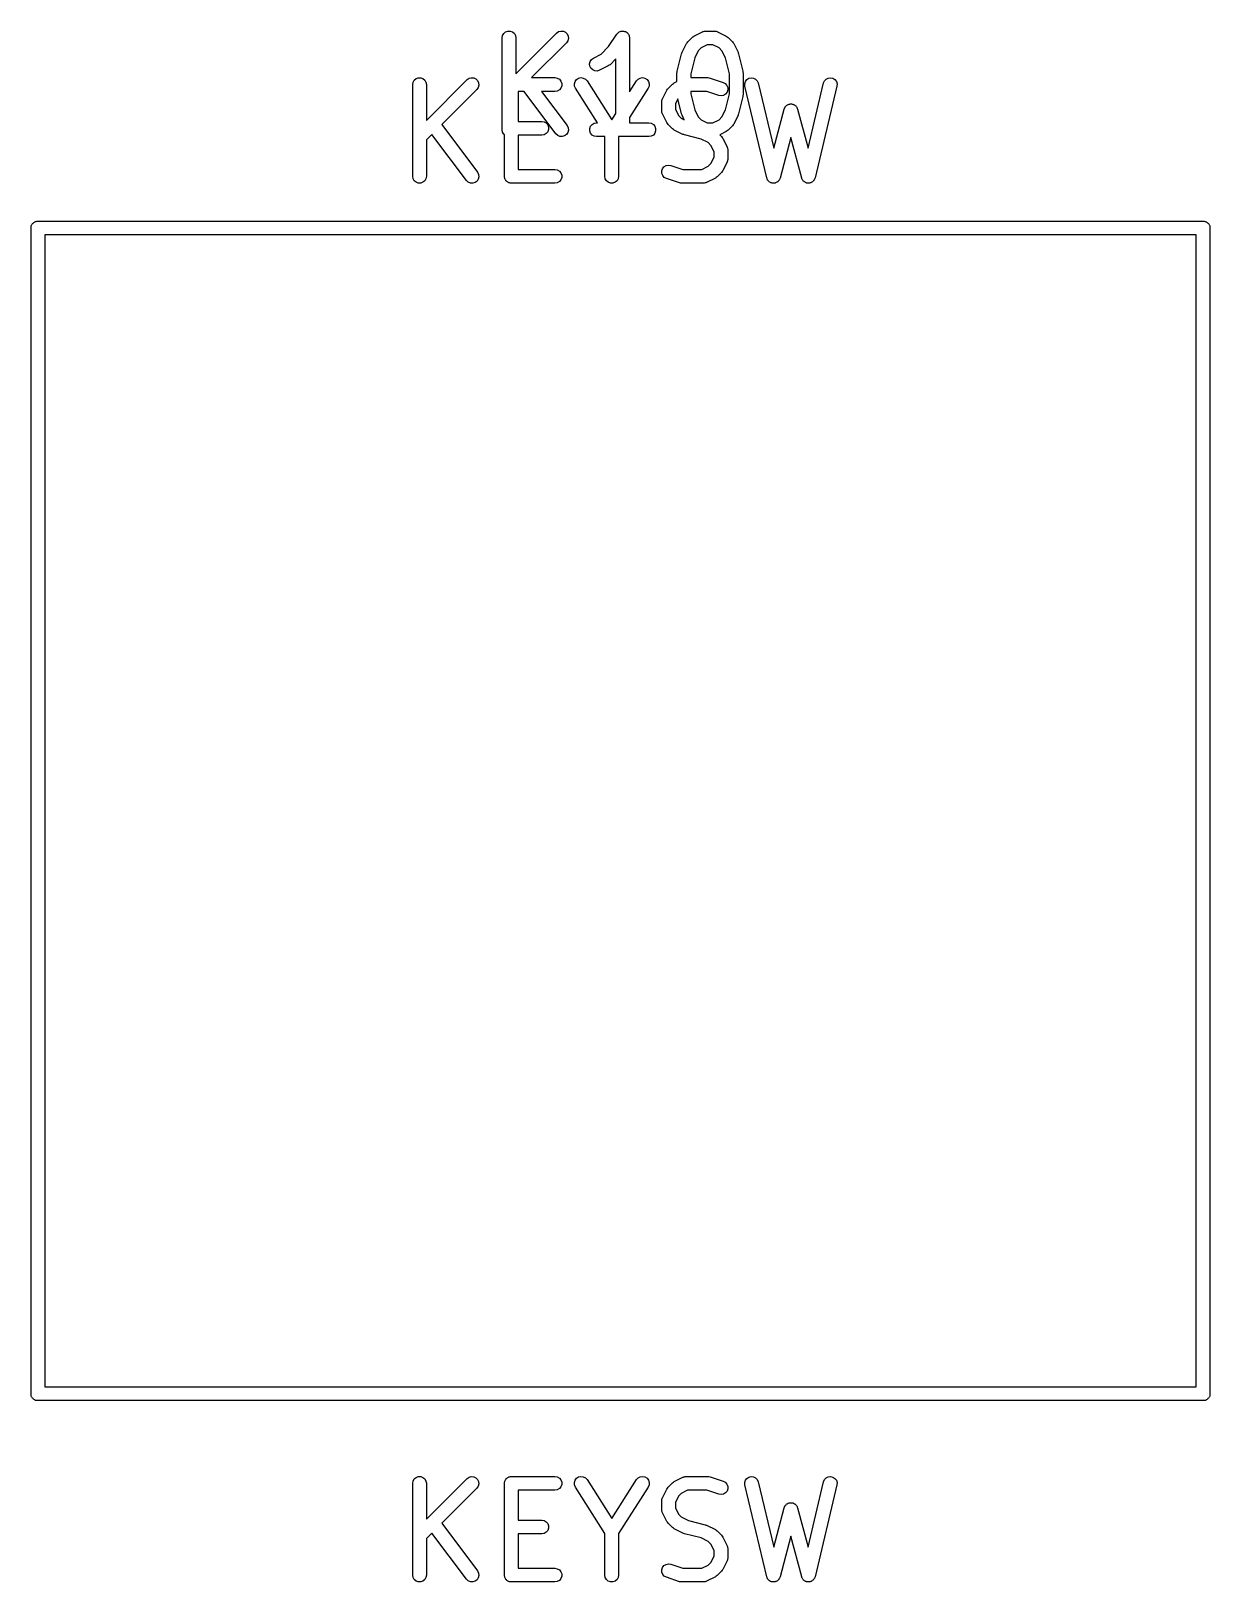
# Model space of a CAD drawing. Extents: x 144.7 to 218.8, y -126.8 to -74.1.
# Drawn here: x 175.19 to 188.03, y -121.43 to -104.53 of the extents above; entities that cross this region are included whole.
import ezdxf

# ---------------------------------------------------------------- set-up
doc = ezdxf.new("R2010")
doc.units = 0
doc.header["$MEASUREMENT"] = 0
doc.layers.add('BLACK', color=7, linetype='CONTINUOUS')

msp = doc.modelspace()

# ---------------------------------------------------------------- linework, layer by layer
at = {"layer": 'BLACK', "linetype": 'CONTINUOUS'}
for p, q in [((180.321, -104.608), (180.325, -104.583)), ((180.325, -104.583), (180.338, -104.56)), ((180.338, -104.56), (180.358, -104.543)), ((180.358, -104.543), (180.383, -104.535)), ((180.383, -104.535), (180.409, -104.535)), ((180.409, -104.535), (180.433, -104.543)), ((180.433, -104.543), (180.453, -104.56)), ((180.453, -104.56), (180.466, -104.583)), ((180.466, -104.583), (180.471, -104.608)), ((180.471, -104.999), (180.914, -104.555)), ((180.914, -104.555), (180.935, -104.54)), ((180.935, -104.54), (180.961, -104.534)), ((180.961, -104.534), (180.987, -104.536)), ((180.987, -104.536), (181.01, -104.547)), ((181.01, -104.547), (181.029, -104.565)), ((181.029, -104.565), (181.04, -104.589)), ((181.04, -104.589), (181.042, -104.615)), ((181.48, -104.703), (181.571, -104.567)), ((181.571, -104.567), (181.574, -104.564)), ((181.574, -104.564), (181.576, -104.56)), ((181.576, -104.56), (181.583, -104.554)), ((181.583, -104.554), (181.589, -104.548)), ((181.589, -104.548), (181.593, -104.546)), ((181.593, -104.546), (181.596, -104.543)), ((181.596, -104.543), (181.605, -104.54)), ((181.605, -104.54), (181.613, -104.536)), ((181.613, -104.536), (181.617, -104.536)), ((181.617, -104.536), (181.621, -104.535)), ((181.621, -104.535), (181.63, -104.535)), ((181.63, -104.535), (181.639, -104.534)), ((181.639, -104.534), (181.643, -104.535)), ((181.643, -104.535), (181.647, -104.535)), ((181.647, -104.535), (181.655, -104.538)), ((181.655, -104.538), (181.664, -104.54)), ((181.664, -104.54), (181.667, -104.542)), ((181.667, -104.542), (181.671, -104.543)), ((181.671, -104.543), (181.678, -104.549)), ((181.678, -104.549), (181.686, -104.554)), ((181.686, -104.554), (181.688, -104.558)), ((181.688, -104.558), (181.691, -104.56)), ((181.691, -104.56), (181.696, -104.568)), ((181.696, -104.568), (181.701, -104.575)), ((181.701, -104.575), (181.702, -104.579)), ((181.702, -104.579), (181.704, -104.583)), ((181.704, -104.583), (181.706, -104.592)), ((181.706, -104.592), (181.708, -104.6)), ((182.39, -104.603), (182.4, -104.596)), ((182.4, -104.596), (182.41, -104.589)), ((182.41, -104.589), (182.505, -104.541)), ((182.505, -104.541), (182.509, -104.54)), ((182.509, -104.54), (182.513, -104.538)), ((182.513, -104.538), (182.522, -104.536)), ((182.522, -104.536), (182.53, -104.534)), ((182.53, -104.534), (182.534, -104.534)), ((182.534, -104.534), (182.539, -104.533)), ((182.539, -104.533), (182.634, -104.533)), ((182.634, -104.533), (182.638, -104.534)), ((182.638, -104.534), (182.642, -104.534)), ((182.642, -104.534), (182.651, -104.536)), ((182.651, -104.536), (182.659, -104.538)), ((182.659, -104.538), (182.663, -104.54)), ((182.663, -104.54), (182.667, -104.541)), ((182.667, -104.541), (182.763, -104.589)), ((182.763, -104.589), (182.772, -104.596)), ((182.772, -104.596), (182.782, -104.603)), ((180.321, -105.608), (180.321, -104.608)), ((180.471, -104.608), (180.471, -104.999)), ((181.02, -104.661), (180.64, -105.041)), ((181.035, -104.64), (181.02, -104.661)), ((181.042, -104.615), (181.035, -104.64)), ((181.399, -104.785), (181.48, -104.703)), ((181.708, -104.6), (181.708, -104.604)), ((181.708, -104.604), (181.709, -104.608)), ((181.709, -104.608), (181.709, -105.196)), ((182.279, -104.773), (182.281, -104.765)), ((182.281, -104.765), (182.329, -104.67)), ((182.329, -104.67), (182.336, -104.66)), ((182.336, -104.66), (182.343, -104.651)), ((182.343, -104.651), (182.39, -104.603)), ((182.457, -104.748), (182.419, -104.825)), ((182.488, -104.718), (182.457, -104.748)), ((182.556, -104.683), (182.488, -104.718)), ((182.616, -104.683), (182.556, -104.683)), ((182.685, -104.718), (182.616, -104.683)), ((182.715, -104.748), (182.685, -104.718)), ((182.754, -104.825), (182.715, -104.748)), ((182.782, -104.603), (182.83, -104.651)), ((182.83, -104.651), (182.837, -104.66)), ((182.837, -104.66), (182.844, -104.67)), ((182.844, -104.67), (182.891, -104.765)), ((182.891, -104.765), (182.894, -104.773)), ((181.273, -104.89), (181.279, -104.864)), ((181.276, -104.915), (181.273, -104.89)), ((181.288, -104.939), (181.276, -104.915)), ((181.279, -104.864), (181.294, -104.843)), ((181.294, -104.843), (181.315, -104.827)), ((181.315, -104.827), (181.399, -104.785)), ((181.477, -104.914), (181.382, -104.961)), ((181.487, -104.906), (181.477, -104.914)), ((181.496, -104.9), (181.487, -104.906)), ((181.559, -104.837), (181.496, -104.9)), ((181.559, -105.431), (181.559, -104.837)), ((182.228, -104.971), (182.275, -104.781)), ((182.275, -104.781), (182.279, -104.773)), ((182.419, -104.825), (182.375, -104.999)), ((182.797, -104.999), (182.754, -104.825)), ((182.894, -104.773), (182.897, -104.781)), ((182.897, -104.781), (182.945, -104.971)), ((179.345, -105.116), (179.349, -105.091)), ((179.349, -105.091), (179.362, -105.068)), ((179.362, -105.068), (179.382, -105.051)), ((179.382, -105.051), (179.406, -105.043)), ((179.406, -105.043), (179.433, -105.043)), ((179.433, -105.043), (179.457, -105.051)), ((179.457, -105.051), (179.477, -105.068)), ((179.477, -105.068), (179.49, -105.091)), ((179.49, -105.091), (179.495, -105.116)), ((179.495, -105.507), (179.938, -105.063)), ((179.938, -105.063), (179.959, -105.048)), ((179.959, -105.048), (179.984, -105.042)), ((179.984, -105.042), (180.01, -105.044)), ((180.01, -105.044), (180.034, -105.055)), ((180.034, -105.055), (180.052, -105.073)), ((180.052, -105.073), (180.063, -105.097)), ((180.063, -105.097), (180.066, -105.123)), ((180.64, -105.041), (180.896, -105.041)), ((180.896, -105.041), (180.921, -105.046)), ((180.921, -105.046), (180.944, -105.059)), ((180.944, -105.059), (180.961, -105.079)), ((180.961, -105.079), (180.97, -105.103)), ((180.97, -105.103), (180.97, -105.129)), ((181.107, -105.107), (181.115, -105.082)), ((181.115, -105.082), (181.131, -105.061)), ((181.131, -105.061), (181.153, -105.047)), ((181.153, -105.047), (181.178, -105.041)), ((181.178, -105.041), (181.204, -105.045)), ((181.204, -105.045), (181.227, -105.057)), ((181.227, -105.057), (181.245, -105.076)), ((181.245, -105.076), (181.515, -105.5)), ((181.307, -104.957), (181.288, -104.939)), ((181.331, -104.967), (181.307, -104.957)), ((181.357, -104.969), (181.331, -104.967)), ((181.382, -104.961), (181.357, -104.969)), ((181.709, -105.196), (181.785, -105.076)), ((181.785, -105.076), (181.802, -105.057)), ((181.802, -105.057), (181.826, -105.045)), ((181.826, -105.045), (181.851, -105.041)), ((181.851, -105.041), (181.877, -105.047)), ((181.877, -105.047), (181.899, -105.061)), ((181.899, -105.061), (181.915, -105.082)), ((181.915, -105.082), (181.922, -105.107)), ((182.176, -105.111), (182.186, -105.104)), ((182.186, -105.104), (182.196, -105.097)), ((182.196, -105.097), (182.225, -105.082)), ((182.225, -104.989), (182.227, -104.98)), ((182.225, -105.082), (182.225, -104.989)), ((182.227, -104.98), (182.228, -104.971)), ((182.375, -104.999), (182.375, -105.041)), ((182.375, -105.041), (182.562, -105.041)), ((182.562, -105.041), (182.574, -105.043)), ((182.574, -105.043), (182.586, -105.045)), ((182.586, -105.045), (182.729, -105.093)), ((182.729, -105.093), (182.752, -105.105)), ((182.752, -105.105), (182.769, -105.125)), ((182.797, -105.218), (182.797, -104.999)), ((182.945, -104.971), (182.945, -104.98)), ((182.945, -104.98), (182.947, -104.989)), ((182.947, -104.989), (182.947, -105.227)), ((182.964, -105.108), (182.972, -105.083)), ((182.972, -105.083), (182.987, -105.062)), ((182.987, -105.062), (183.009, -105.048)), ((183.009, -105.048), (183.034, -105.042)), ((183.034, -105.042), (183.06, -105.045)), ((183.06, -105.045), (183.083, -105.056)), ((183.083, -105.056), (183.101, -105.075)), ((183.101, -105.075), (183.112, -105.099)), ((183.112, -105.099), (183.281, -105.81)), ((183.654, -105.81), (183.823, -105.099)), ((183.823, -105.099), (183.833, -105.075)), ((183.833, -105.075), (183.851, -105.056)), ((183.851, -105.056), (183.874, -105.045)), ((183.874, -105.045), (183.9, -105.042)), ((183.9, -105.042), (183.925, -105.048)), ((183.925, -105.048), (183.947, -105.062)), ((183.947, -105.062), (183.963, -105.083)), ((183.963, -105.083), (183.97, -105.108)), ((179.345, -106.116), (179.345, -105.116)), ((179.495, -105.116), (179.495, -105.507)), ((180.044, -105.169), (179.661, -105.552)), ((180.059, -105.148), (180.044, -105.169)), ((180.066, -105.123), (180.059, -105.148)), ((180.561, -105.191), (180.495, -105.191)), ((180.495, -105.191), (180.495, -105.518)), ((180.907, -105.653), (180.561, -105.191)), ((180.896, -105.191), (180.748, -105.191)), ((180.748, -105.191), (181.027, -105.563)), ((180.921, -105.187), (180.896, -105.191)), ((180.944, -105.174), (180.921, -105.187)), ((180.961, -105.154), (180.944, -105.174)), ((180.97, -105.129), (180.961, -105.154)), ((181.108, -105.133), (181.107, -105.107)), ((181.118, -105.157), (181.108, -105.133)), ((181.358, -105.533), (181.118, -105.157)), ((181.911, -105.157), (181.709, -105.475)), ((181.921, -105.133), (181.911, -105.157)), ((181.922, -105.107), (181.921, -105.133)), ((182.065, -105.277), (182.067, -105.273)), ((182.067, -105.273), (182.114, -105.178)), ((182.114, -105.178), (182.122, -105.168)), ((182.122, -105.168), (182.128, -105.159)), ((182.128, -105.159), (182.176, -105.111)), ((182.235, -105.273), (182.209, -105.325)), ((182.275, -105.436), (182.235, -105.273)), ((182.55, -105.191), (182.375, -105.191)), ((182.375, -105.191), (182.375, -105.218)), ((182.375, -105.218), (182.419, -105.392)), ((182.682, -105.235), (182.55, -105.191)), ((182.707, -105.239), (182.682, -105.235)), ((182.733, -105.234), (182.707, -105.239)), ((182.755, -105.22), (182.733, -105.234)), ((182.754, -105.392), (182.797, -105.218)), ((182.771, -105.2), (182.755, -105.22)), ((182.769, -105.125), (182.779, -105.149)), ((182.779, -105.175), (182.771, -105.2)), ((182.779, -105.149), (182.779, -105.175)), ((182.945, -105.246), (182.897, -105.436)), ((182.947, -105.227), (182.945, -105.236)), ((182.945, -105.236), (182.945, -105.246)), ((182.966, -105.134), (182.964, -105.108)), ((183.204, -106.134), (182.966, -105.134)), ((183.969, -105.134), (183.731, -106.134)), ((183.97, -105.108), (183.969, -105.134)), ((181.515, -105.5), (181.559, -105.431)), ((182.059, -105.298), (182.062, -105.29)), ((182.06, -105.303), (182.059, -105.298)), ((182.059, -105.307), (182.06, -105.303)), ((182.059, -105.402), (182.059, -105.307)), ((182.06, -105.406), (182.059, -105.402)), ((182.059, -105.411), (182.06, -105.406)), ((182.062, -105.419), (182.059, -105.411)), ((182.062, -105.29), (182.063, -105.281)), ((182.063, -105.428), (182.062, -105.419)), ((182.063, -105.281), (182.065, -105.277)), ((182.065, -105.431), (182.063, -105.428)), ((182.067, -105.436), (182.065, -105.431)), ((182.114, -105.531), (182.067, -105.436)), ((182.209, -105.325), (182.209, -105.384)), ((182.209, -105.384), (182.243, -105.453)), ((182.279, -105.444), (182.275, -105.436)), ((182.419, -105.392), (182.457, -105.469)), ((182.715, -105.469), (182.754, -105.392)), ((182.897, -105.436), (182.894, -105.444)), ((183.281, -105.81), (183.395, -105.383)), ((183.395, -105.383), (183.397, -105.377)), ((183.397, -105.377), (183.399, -105.37)), ((183.399, -105.37), (183.403, -105.365)), ((183.403, -105.365), (183.406, -105.359)), ((183.406, -105.359), (183.41, -105.354)), ((183.41, -105.354), (183.414, -105.349)), ((183.414, -105.349), (183.419, -105.345)), ((183.419, -105.345), (183.424, -105.341)), ((183.424, -105.341), (183.43, -105.338)), ((183.43, -105.338), (183.436, -105.334)), ((183.436, -105.334), (183.442, -105.332)), ((183.442, -105.332), (183.448, -105.33)), ((183.448, -105.33), (183.454, -105.329)), ((183.454, -105.329), (183.461, -105.327)), ((183.461, -105.327), (183.467, -105.328)), ((183.467, -105.328), (183.474, -105.327)), ((183.474, -105.327), (183.48, -105.329)), ((183.48, -105.329), (183.487, -105.33)), ((183.487, -105.33), (183.492, -105.332)), ((183.492, -105.332), (183.499, -105.334)), ((183.499, -105.334), (183.504, -105.338)), ((183.504, -105.338), (183.51, -105.341)), ((183.51, -105.341), (183.515, -105.345)), ((183.515, -105.345), (183.52, -105.349)), ((183.52, -105.349), (183.524, -105.354)), ((183.524, -105.354), (183.529, -105.359)), ((183.529, -105.359), (183.531, -105.365)), ((183.531, -105.365), (183.535, -105.37)), ((183.535, -105.37), (183.537, -105.377)), ((183.537, -105.377), (183.54, -105.383)), ((183.54, -105.383), (183.654, -105.81)), ((179.661, -105.552), (180.051, -106.071)), ((180.325, -105.634), (180.321, -105.608)), ((180.495, -105.518), (180.753, -105.518)), ((180.753, -105.518), (180.779, -105.522)), ((180.779, -105.522), (180.801, -105.535)), ((180.801, -105.535), (180.818, -105.555)), ((180.818, -105.555), (180.827, -105.58)), ((180.827, -105.606), (180.818, -105.63)), ((180.827, -105.58), (180.827, -105.606)), ((181.027, -105.563), (181.039, -105.587)), ((181.042, -105.612), (181.036, -105.638)), ((181.039, -105.587), (181.042, -105.612)), ((181.274, -105.595), (181.283, -105.571)), ((181.274, -105.621), (181.274, -105.595)), ((181.283, -105.571), (181.3, -105.551)), ((181.3, -105.551), (181.322, -105.538)), ((181.322, -105.538), (181.348, -105.533)), ((181.348, -105.533), (181.358, -105.533)), ((181.709, -105.475), (181.709, -105.533)), ((181.709, -105.533), (181.92, -105.533)), ((181.92, -105.533), (181.945, -105.538)), ((181.945, -105.538), (181.968, -105.551)), ((181.968, -105.551), (181.984, -105.571)), ((181.984, -105.571), (181.993, -105.595)), ((181.993, -105.595), (181.993, -105.621)), ((182.122, -105.541), (182.114, -105.531)), ((182.128, -105.55), (182.122, -105.541)), ((182.176, -105.598), (182.128, -105.55)), ((182.186, -105.605), (182.176, -105.598)), ((182.196, -105.612), (182.186, -105.605)), ((182.291, -105.66), (182.196, -105.612)), ((182.243, -105.453), (182.273, -105.483)), ((182.273, -105.483), (182.305, -105.499)), ((182.281, -105.451), (182.279, -105.444)), ((182.305, -105.499), (182.281, -105.451)), ((182.457, -105.469), (182.488, -105.499)), ((182.488, -105.499), (182.556, -105.533)), ((182.556, -105.533), (182.616, -105.533)), ((182.616, -105.533), (182.685, -105.499)), ((182.685, -105.499), (182.715, -105.469)), ((182.83, -105.566), (182.782, -105.614)), ((182.837, -105.556), (182.83, -105.566)), ((182.844, -105.547), (182.837, -105.556)), ((182.891, -105.451), (182.844, -105.547)), ((182.894, -105.444), (182.891, -105.451)), ((179.554, -105.659), (179.495, -105.719)), ((179.495, -105.719), (179.495, -106.116)), ((179.931, -106.161), (179.554, -105.659)), ((180.338, -105.657), (180.325, -105.634)), ((180.345, -105.662), (180.338, -105.657)), ((180.345, -106.116), (180.345, -105.662)), ((180.753, -105.668), (180.495, -105.668)), ((180.495, -105.668), (180.495, -106.041)), ((180.779, -105.663), (180.753, -105.668)), ((180.801, -105.65), (180.779, -105.663)), ((180.818, -105.63), (180.801, -105.65)), ((180.926, -105.671), (180.907, -105.653)), ((180.95, -105.681), (180.926, -105.671)), ((180.976, -105.683), (180.95, -105.681)), ((181.001, -105.675), (180.976, -105.683)), ((181.022, -105.66), (181.001, -105.675)), ((181.036, -105.638), (181.022, -105.66)), ((181.283, -105.646), (181.274, -105.621)), ((181.3, -105.666), (181.283, -105.646)), ((181.322, -105.679), (181.3, -105.666)), ((181.348, -105.683), (181.322, -105.679)), ((181.44, -105.683), (181.348, -105.683)), ((181.44, -106.116), (181.44, -105.683)), ((181.92, -105.683), (181.59, -105.683)), ((181.59, -105.683), (181.59, -106.116)), ((181.945, -105.679), (181.92, -105.683)), ((181.968, -105.666), (181.945, -105.679)), ((181.984, -105.646), (181.968, -105.666)), ((181.993, -105.621), (181.984, -105.646)), ((182.299, -105.662), (182.291, -105.66)), ((182.306, -105.665), (182.299, -105.662)), ((182.489, -105.711), (182.306, -105.665)), ((182.566, -105.749), (182.489, -105.711)), ((182.596, -105.78), (182.566, -105.749)), ((182.63, -105.848), (182.596, -105.78)), ((182.763, -105.628), (182.692, -105.663)), ((182.692, -105.663), (182.711, -105.682)), ((182.711, -105.682), (182.718, -105.692)), ((182.718, -105.692), (182.725, -105.702)), ((182.725, -105.702), (182.772, -105.797)), ((182.772, -105.621), (182.763, -105.628)), ((182.782, -105.614), (182.772, -105.621)), ((183.467, -105.693), (183.349, -106.136)), ((183.585, -106.136), (183.467, -105.693)), ((182.596, -105.977), (182.63, -105.908)), ((182.63, -105.908), (182.63, -105.848)), ((182.772, -105.797), (182.774, -105.801)), ((182.774, -105.801), (182.776, -105.805)), ((182.776, -105.805), (182.777, -105.814)), ((182.777, -105.943), (182.776, -105.952)), ((182.777, -105.814), (182.78, -105.822)), ((182.78, -105.934), (182.777, -105.943)), ((182.78, -105.822), (182.779, -105.826)), ((182.779, -105.826), (182.78, -105.831)), ((182.78, -105.926), (182.779, -105.93)), ((182.779, -105.93), (182.78, -105.934)), ((182.78, -105.831), (182.78, -105.926)), ((179.349, -106.142), (179.345, -106.116)), ((179.495, -106.116), (179.49, -106.142)), ((180.051, -106.071), (180.063, -106.095)), ((180.063, -106.095), (180.066, -106.12)), ((180.346, -106.123), (180.345, -106.116)), ((180.495, -106.041), (180.896, -106.041)), ((180.896, -106.041), (180.921, -106.046)), ((180.921, -106.046), (180.944, -106.059)), ((180.944, -106.059), (180.961, -106.079)), ((180.961, -106.079), (180.97, -106.103)), ((180.97, -106.103), (180.97, -106.129)), ((181.444, -106.142), (181.44, -106.116)), ((181.59, -106.116), (181.585, -106.142)), ((182.06, -106.058), (182.068, -106.033)), ((182.06, -106.084), (182.06, -106.058)), ((182.07, -106.108), (182.06, -106.084)), ((182.068, -106.033), (182.084, -106.013)), ((182.087, -106.128), (182.07, -106.108)), ((182.084, -106.013), (182.106, -105.999)), ((182.106, -105.999), (182.132, -105.994)), ((182.132, -105.994), (182.158, -105.998)), ((182.158, -105.998), (182.289, -106.041)), ((182.289, -106.041), (182.497, -106.041)), ((182.497, -106.041), (182.566, -106.007)), ((182.566, -106.007), (182.596, -105.977)), ((182.711, -106.074), (182.663, -106.122)), ((182.718, -106.064), (182.711, -106.074)), ((182.725, -106.055), (182.718, -106.064)), ((182.772, -105.959), (182.725, -106.055)), ((182.774, -105.955), (182.772, -105.959)), ((182.776, -105.952), (182.774, -105.955)), ((179.362, -106.165), (179.349, -106.142)), ((179.382, -106.181), (179.362, -106.165)), ((179.406, -106.19), (179.382, -106.181)), ((179.433, -106.19), (179.406, -106.19)), ((179.457, -106.181), (179.433, -106.19)), ((179.477, -106.165), (179.457, -106.181)), ((179.49, -106.142), (179.477, -106.165)), ((179.95, -106.179), (179.931, -106.161)), ((179.974, -106.189), (179.95, -106.179)), ((180, -106.191), (179.974, -106.189)), ((180.025, -106.183), (180, -106.191)), ((180.046, -106.168), (180.025, -106.183)), ((180.06, -106.146), (180.046, -106.168)), ((180.066, -106.12), (180.06, -106.146)), ((180.346, -106.129), (180.346, -106.123)), ((180.348, -106.136), (180.346, -106.129)), ((180.349, -106.142), (180.348, -106.136)), ((180.352, -106.148), (180.349, -106.142)), ((180.355, -106.154), (180.352, -106.148)), ((180.359, -106.159), (180.355, -106.154)), ((180.362, -106.165), (180.359, -106.159)), ((180.367, -106.169), (180.362, -106.165)), ((180.371, -106.174), (180.367, -106.169)), ((180.377, -106.177), (180.371, -106.174)), ((180.382, -106.181), (180.377, -106.177)), ((180.388, -106.184), (180.382, -106.181)), ((180.394, -106.187), (180.388, -106.184)), ((180.4, -106.188), (180.394, -106.187)), ((180.406, -106.19), (180.4, -106.188)), ((180.413, -106.19), (180.406, -106.19)), ((180.42, -106.191), (180.413, -106.19)), ((180.896, -106.191), (180.42, -106.191)), ((180.921, -106.187), (180.896, -106.191)), ((180.944, -106.174), (180.921, -106.187)), ((180.961, -106.154), (180.944, -106.174)), ((180.97, -106.129), (180.961, -106.154)), ((181.457, -106.165), (181.444, -106.142)), ((181.477, -106.181), (181.457, -106.165)), ((181.502, -106.19), (181.477, -106.181)), ((181.528, -106.19), (181.502, -106.19)), ((181.552, -106.181), (181.528, -106.19)), ((181.572, -106.165), (181.552, -106.181)), ((181.585, -106.142), (181.572, -106.165)), ((182.11, -106.14), (182.087, -106.128)), ((182.253, -106.188), (182.11, -106.14)), ((182.265, -106.189), (182.253, -106.188)), ((182.277, -106.191), (182.265, -106.189)), ((182.515, -106.191), (182.277, -106.191)), ((182.519, -106.191), (182.515, -106.191)), ((182.523, -106.191), (182.519, -106.191)), ((182.532, -106.188), (182.523, -106.191)), ((182.54, -106.187), (182.532, -106.188)), ((182.544, -106.185), (182.54, -106.187)), ((182.548, -106.183), (182.544, -106.185)), ((182.644, -106.136), (182.548, -106.183)), ((182.653, -106.129), (182.644, -106.136)), ((182.663, -106.122), (182.653, -106.129)), ((183.207, -106.141), (183.204, -106.134)), ((183.209, -106.148), (183.207, -106.141)), ((183.212, -106.153), (183.209, -106.148)), ((183.214, -106.158), (183.212, -106.153)), ((183.219, -106.163), (183.214, -106.158)), ((183.224, -106.169), (183.219, -106.163)), ((183.228, -106.173), (183.224, -106.169)), ((183.232, -106.177), (183.228, -106.173)), ((183.239, -106.18), (183.232, -106.177)), ((183.245, -106.184), (183.239, -106.18)), ((183.25, -106.186), (183.245, -106.184)), ((183.255, -106.188), (183.25, -106.186)), ((183.263, -106.189), (183.255, -106.188)), ((183.27, -106.191), (183.263, -106.189)), ((183.276, -106.191), (183.27, -106.191)), ((183.281, -106.191), (183.276, -106.191)), ((183.289, -106.189), (183.281, -106.191)), ((183.296, -106.189), (183.289, -106.189)), ((183.301, -106.186), (183.296, -106.189)), ((183.306, -106.185), (183.301, -106.186)), ((183.313, -106.181), (183.306, -106.185)), ((183.32, -106.178), (183.313, -106.181)), ((183.324, -106.174), (183.32, -106.178)), ((183.328, -106.171), (183.324, -106.174)), ((183.333, -106.165), (183.328, -106.171)), ((183.338, -106.159), (183.333, -106.165)), ((183.34, -106.154), (183.338, -106.159)), ((183.344, -106.15), (183.34, -106.154)), ((183.346, -106.143), (183.344, -106.15)), ((183.349, -106.136), (183.346, -106.143)), ((183.588, -106.143), (183.585, -106.136)), ((183.591, -106.15), (183.588, -106.143)), ((183.594, -106.154), (183.591, -106.15)), ((183.596, -106.159), (183.594, -106.154)), ((183.602, -106.165), (183.596, -106.159)), ((183.606, -106.171), (183.602, -106.165)), ((183.611, -106.174), (183.606, -106.171)), ((183.615, -106.178), (183.611, -106.174)), ((183.621, -106.181), (183.615, -106.178)), ((183.628, -106.185), (183.621, -106.181)), ((183.633, -106.186), (183.628, -106.185)), ((183.638, -106.189), (183.633, -106.186)), ((183.646, -106.189), (183.638, -106.189)), ((183.653, -106.191), (183.646, -106.189)), ((183.659, -106.191), (183.653, -106.191)), ((183.664, -106.191), (183.659, -106.191)), ((183.671, -106.189), (183.664, -106.191)), ((183.679, -106.188), (183.671, -106.189)), ((183.684, -106.186), (183.679, -106.188)), ((183.689, -106.184), (183.684, -106.186)), ((183.696, -106.18), (183.689, -106.184)), ((183.702, -106.177), (183.696, -106.18)), ((183.706, -106.173), (183.702, -106.177)), ((183.711, -106.169), (183.706, -106.173)), ((183.715, -106.163), (183.711, -106.169)), ((183.72, -106.158), (183.715, -106.163)), ((183.722, -106.153), (183.72, -106.158)), ((183.726, -106.148), (183.722, -106.153)), ((183.728, -106.141), (183.726, -106.148)), ((183.731, -106.134), (183.728, -106.141)), ((175.207, -106.627), (175.211, -106.622)), ((175.211, -106.622), (175.217, -106.618)), ((175.217, -106.618), (175.222, -106.614)), ((175.222, -106.614), (175.228, -106.612)), ((175.228, -106.612), (175.234, -106.608)), ((175.234, -106.608), (175.241, -106.607)), ((175.241, -106.607), (175.247, -106.605)), ((175.247, -106.605), (175.253, -106.605)), ((175.253, -106.605), (175.253, -106.605)), ((175.253, -106.605), (187.967, -106.605)), ((187.967, -106.605), (187.973, -106.605)), ((187.967, -106.605), (187.967, -106.605)), ((187.973, -106.605), (187.979, -106.607)), ((187.979, -106.607), (187.986, -106.608)), ((187.986, -106.608), (187.992, -106.612)), ((187.992, -106.612), (187.998, -106.614)), ((187.998, -106.614), (188.003, -106.618)), ((188.003, -106.618), (188.009, -106.622)), ((188.009, -106.622), (188.013, -106.627)), ((175.185, -106.667), (175.187, -106.661)), ((175.185, -106.673), (175.185, -106.667)), ((175.185, -119.387), (175.185, -106.673)), ((175.187, -106.661), (175.188, -106.654)), ((175.188, -106.654), (175.192, -106.648)), ((175.192, -106.648), (175.194, -106.642)), ((175.194, -106.642), (175.198, -106.637)), ((175.198, -106.637), (175.202, -106.631)), ((175.202, -106.631), (175.207, -106.627)), ((175.335, -106.755), (175.335, -119.305)), ((187.885, -106.755), (175.335, -106.755)), ((187.885, -119.305), (187.885, -106.755)), ((188.013, -106.627), (188.018, -106.631)), ((188.018, -106.631), (188.022, -106.637)), ((188.022, -106.637), (188.026, -106.642)), ((188.026, -106.642), (188.028, -106.648)), ((188.028, -106.648), (188.032, -106.654)), ((188.032, -106.654), (188.033, -106.661)), ((188.033, -106.661), (188.035, -106.667)), ((188.035, -106.667), (188.035, -106.673)), ((188.035, -106.673), (188.035, -106.673)), ((188.035, -106.673), (188.035, -119.387)), ((175.185, -119.393), (175.185, -119.387)), ((175.185, -119.387), (175.185, -119.387)), ((175.187, -119.399), (175.185, -119.393)), ((175.188, -119.406), (175.187, -119.399)), ((175.192, -119.412), (175.188, -119.406)), ((175.194, -119.418), (175.192, -119.412)), ((175.198, -119.423), (175.194, -119.418)), ((175.202, -119.429), (175.198, -119.423)), ((175.207, -119.433), (175.202, -119.429)), ((175.211, -119.438), (175.207, -119.433)), ((175.217, -119.442), (175.211, -119.438)), ((175.222, -119.446), (175.217, -119.442)), ((175.228, -119.448), (175.222, -119.446)), ((175.234, -119.452), (175.228, -119.448)), ((175.241, -119.453), (175.234, -119.452)), ((175.247, -119.455), (175.241, -119.453)), ((175.253, -119.455), (175.247, -119.455)), ((187.967, -119.455), (175.253, -119.455)), ((175.253, -119.455), (175.253, -119.455)), ((175.335, -119.305), (187.885, -119.305)), ((187.973, -119.455), (187.967, -119.455)), ((187.967, -119.455), (187.967, -119.455)), ((187.979, -119.453), (187.973, -119.455)), ((187.986, -119.452), (187.979, -119.453)), ((187.992, -119.448), (187.986, -119.452)), ((187.998, -119.446), (187.992, -119.448)), ((188.003, -119.442), (187.998, -119.446)), ((188.009, -119.438), (188.003, -119.442)), ((188.013, -119.433), (188.009, -119.438)), ((188.018, -119.429), (188.013, -119.433)), ((188.022, -119.423), (188.018, -119.429)), ((188.026, -119.418), (188.022, -119.423)), ((188.028, -119.412), (188.026, -119.418)), ((188.032, -119.406), (188.028, -119.412)), ((188.033, -119.399), (188.032, -119.406)), ((188.035, -119.393), (188.033, -119.399)), ((188.035, -119.387), (188.035, -119.387)), ((188.035, -119.387), (188.035, -119.393)), ((179.349, -120.331), (179.362, -120.308)), ((179.362, -120.308), (179.382, -120.291)), ((179.382, -120.291), (179.406, -120.283)), ((179.406, -120.283), (179.433, -120.283)), ((179.433, -120.283), (179.457, -120.291)), ((179.457, -120.291), (179.477, -120.308)), ((179.477, -120.308), (179.49, -120.331)), ((179.495, -120.747), (179.938, -120.303)), ((179.938, -120.303), (179.959, -120.288)), ((179.959, -120.288), (179.984, -120.282)), ((179.984, -120.282), (180.01, -120.284)), ((180.01, -120.284), (180.034, -120.295)), ((180.034, -120.295), (180.052, -120.313)), ((180.052, -120.313), (180.063, -120.337)), ((180.359, -120.314), (180.362, -120.308)), ((180.362, -120.308), (180.367, -120.304)), ((180.367, -120.304), (180.371, -120.299)), ((180.371, -120.299), (180.377, -120.296)), ((180.377, -120.296), (180.382, -120.291)), ((180.382, -120.291), (180.388, -120.289)), ((180.388, -120.289), (180.394, -120.286)), ((180.394, -120.286), (180.4, -120.285)), ((180.4, -120.285), (180.406, -120.283)), ((180.406, -120.283), (180.413, -120.283)), ((180.413, -120.283), (180.42, -120.281)), ((180.42, -120.281), (180.896, -120.281)), ((180.896, -120.281), (180.921, -120.286)), ((180.921, -120.286), (180.944, -120.299)), ((180.944, -120.299), (180.961, -120.319)), ((181.115, -120.322), (181.131, -120.301)), ((181.131, -120.301), (181.153, -120.287)), ((181.153, -120.287), (181.178, -120.281)), ((181.178, -120.281), (181.204, -120.285)), ((181.204, -120.285), (181.227, -120.297)), ((181.227, -120.297), (181.245, -120.316)), ((181.785, -120.316), (181.802, -120.297)), ((181.802, -120.297), (181.826, -120.285)), ((181.826, -120.285), (181.851, -120.281)), ((181.851, -120.281), (181.877, -120.287)), ((181.877, -120.287), (181.899, -120.301)), ((181.899, -120.301), (181.915, -120.322)), ((182.196, -120.337), (182.291, -120.289)), ((182.291, -120.289), (182.295, -120.288)), ((182.295, -120.288), (182.299, -120.286)), ((182.299, -120.286), (182.307, -120.284)), ((182.307, -120.284), (182.316, -120.282)), ((182.316, -120.282), (182.32, -120.282)), ((182.32, -120.282), (182.324, -120.281)), ((182.324, -120.281), (182.562, -120.281)), ((182.562, -120.281), (182.574, -120.283)), ((182.574, -120.283), (182.586, -120.285)), ((182.586, -120.285), (182.729, -120.333)), ((182.972, -120.323), (182.987, -120.302)), ((182.987, -120.302), (183.009, -120.288)), ((183.009, -120.288), (183.034, -120.282)), ((183.034, -120.282), (183.06, -120.285)), ((183.06, -120.285), (183.083, -120.296)), ((183.083, -120.296), (183.101, -120.315)), ((183.833, -120.315), (183.851, -120.296)), ((183.851, -120.296), (183.874, -120.285)), ((183.874, -120.285), (183.9, -120.282)), ((183.9, -120.282), (183.925, -120.288)), ((183.925, -120.288), (183.947, -120.302)), ((183.947, -120.302), (183.963, -120.323)), ((179.345, -120.356), (179.349, -120.331)), ((179.345, -121.356), (179.345, -120.356)), ((179.49, -120.331), (179.495, -120.356)), ((179.495, -120.356), (179.495, -120.747)), ((180.044, -120.409), (179.661, -120.792)), ((180.059, -120.388), (180.044, -120.409)), ((180.066, -120.363), (180.059, -120.388)), ((180.063, -120.337), (180.066, -120.363)), ((180.345, -120.356), (180.346, -120.35)), ((180.345, -121.356), (180.345, -120.356)), ((180.346, -120.343), (180.348, -120.337)), ((180.346, -120.35), (180.346, -120.343)), ((180.348, -120.337), (180.349, -120.331)), ((180.349, -120.331), (180.352, -120.325)), ((180.352, -120.325), (180.355, -120.319)), ((180.355, -120.319), (180.359, -120.314)), ((180.896, -120.431), (180.495, -120.431)), ((180.495, -120.431), (180.495, -120.758)), ((180.921, -120.427), (180.896, -120.431)), ((180.944, -120.414), (180.921, -120.427)), ((180.961, -120.394), (180.944, -120.414)), ((180.961, -120.319), (180.97, -120.343)), ((180.97, -120.369), (180.961, -120.394)), ((180.97, -120.343), (180.97, -120.369)), ((181.107, -120.347), (181.115, -120.322)), ((181.108, -120.373), (181.107, -120.347)), ((181.118, -120.397), (181.108, -120.373)), ((181.44, -120.902), (181.118, -120.397)), ((181.245, -120.316), (181.515, -120.74)), ((181.515, -120.74), (181.785, -120.316)), ((181.911, -120.397), (181.59, -120.902)), ((181.921, -120.373), (181.911, -120.397)), ((181.915, -120.322), (181.922, -120.347)), ((181.922, -120.347), (181.921, -120.373)), ((182.067, -120.513), (182.114, -120.418)), ((182.114, -120.418), (182.122, -120.408)), ((182.122, -120.408), (182.128, -120.399)), ((182.128, -120.399), (182.176, -120.351)), ((182.176, -120.351), (182.186, -120.344)), ((182.186, -120.344), (182.196, -120.337)), ((182.273, -120.466), (182.243, -120.496)), ((182.342, -120.431), (182.273, -120.466)), ((182.55, -120.431), (182.342, -120.431)), ((182.682, -120.475), (182.55, -120.431)), ((182.707, -120.479), (182.682, -120.475)), ((182.733, -120.474), (182.707, -120.479)), ((182.729, -120.333), (182.752, -120.345)), ((182.755, -120.46), (182.733, -120.474)), ((182.752, -120.345), (182.769, -120.365)), ((182.771, -120.44), (182.755, -120.46)), ((182.769, -120.365), (182.779, -120.389)), ((182.779, -120.415), (182.771, -120.44)), ((182.779, -120.389), (182.779, -120.415)), ((182.964, -120.348), (182.972, -120.323)), ((182.966, -120.374), (182.964, -120.348)), ((183.204, -121.374), (182.966, -120.374)), ((183.101, -120.315), (183.112, -120.339)), ((183.112, -120.339), (183.281, -121.05)), ((183.654, -121.05), (183.823, -120.339)), ((183.969, -120.374), (183.731, -121.374)), ((183.823, -120.339), (183.833, -120.315)), ((183.963, -120.323), (183.97, -120.348)), ((183.97, -120.348), (183.969, -120.374)), ((182.059, -120.538), (182.062, -120.53)), ((182.06, -120.543), (182.059, -120.538)), ((182.059, -120.547), (182.06, -120.543)), ((182.059, -120.642), (182.059, -120.547)), ((182.06, -120.646), (182.059, -120.642)), ((182.059, -120.651), (182.06, -120.646)), ((182.062, -120.659), (182.059, -120.651)), ((182.062, -120.53), (182.063, -120.521)), ((182.063, -120.521), (182.065, -120.517)), ((182.065, -120.517), (182.067, -120.513)), ((182.243, -120.496), (182.209, -120.565)), ((182.209, -120.565), (182.209, -120.624)), ((182.209, -120.624), (182.243, -120.693)), ((183.281, -121.05), (183.395, -120.623)), ((183.395, -120.623), (183.397, -120.617)), ((183.397, -120.617), (183.399, -120.61)), ((183.399, -120.61), (183.403, -120.605)), ((183.403, -120.605), (183.406, -120.599)), ((183.406, -120.599), (183.41, -120.594)), ((183.41, -120.594), (183.414, -120.589)), ((183.414, -120.589), (183.419, -120.585)), ((183.419, -120.585), (183.424, -120.581)), ((183.424, -120.581), (183.43, -120.578)), ((183.43, -120.578), (183.436, -120.574)), ((183.436, -120.574), (183.442, -120.572)), ((183.442, -120.572), (183.448, -120.57)), ((183.448, -120.57), (183.454, -120.569)), ((183.454, -120.569), (183.461, -120.567)), ((183.461, -120.567), (183.467, -120.568)), ((183.467, -120.568), (183.474, -120.567)), ((183.474, -120.567), (183.48, -120.569)), ((183.48, -120.569), (183.487, -120.57)), ((183.487, -120.57), (183.492, -120.572)), ((183.492, -120.572), (183.499, -120.574)), ((183.499, -120.574), (183.504, -120.578)), ((183.504, -120.578), (183.51, -120.581)), ((183.51, -120.581), (183.515, -120.585)), ((183.515, -120.585), (183.52, -120.589)), ((183.52, -120.589), (183.524, -120.594)), ((183.524, -120.594), (183.529, -120.599)), ((183.529, -120.599), (183.531, -120.605)), ((183.531, -120.605), (183.535, -120.61)), ((183.535, -120.61), (183.537, -120.617)), ((183.537, -120.617), (183.54, -120.623)), ((183.54, -120.623), (183.654, -121.05)), ((179.661, -120.792), (180.051, -121.311)), ((180.495, -120.758), (180.753, -120.758)), ((180.753, -120.758), (180.779, -120.762)), ((180.779, -120.762), (180.801, -120.775)), ((180.801, -120.775), (180.818, -120.795)), ((180.818, -120.795), (180.827, -120.82)), ((180.827, -120.82), (180.827, -120.846)), ((182.063, -120.668), (182.062, -120.659)), ((182.065, -120.671), (182.063, -120.668)), ((182.067, -120.676), (182.065, -120.671)), ((182.114, -120.771), (182.067, -120.676)), ((182.122, -120.781), (182.114, -120.771)), ((182.128, -120.79), (182.122, -120.781)), ((182.176, -120.838), (182.128, -120.79)), ((182.243, -120.693), (182.273, -120.723)), ((182.273, -120.723), (182.35, -120.762)), ((182.35, -120.762), (182.533, -120.807)), ((182.533, -120.807), (182.54, -120.811)), ((182.54, -120.811), (182.548, -120.813)), ((182.548, -120.813), (182.644, -120.861)), ((179.554, -120.899), (179.495, -120.959)), ((179.495, -120.959), (179.495, -121.356)), ((179.931, -121.401), (179.554, -120.899)), ((180.753, -120.908), (180.495, -120.908)), ((180.495, -120.908), (180.495, -121.281)), ((180.779, -120.903), (180.753, -120.908)), ((180.801, -120.89), (180.779, -120.903)), ((180.818, -120.87), (180.801, -120.89)), ((180.827, -120.846), (180.818, -120.87)), ((181.44, -121.356), (181.44, -120.902)), ((181.59, -120.902), (181.59, -121.356)), ((182.186, -120.845), (182.176, -120.838)), ((182.196, -120.852), (182.186, -120.845)), ((182.291, -120.9), (182.196, -120.852)), ((182.299, -120.902), (182.291, -120.9)), ((182.306, -120.905), (182.299, -120.902)), ((182.489, -120.951), (182.306, -120.905)), ((182.566, -120.989), (182.489, -120.951)), ((182.596, -121.02), (182.566, -120.989)), ((182.644, -120.861), (182.653, -120.868)), ((182.653, -120.868), (182.663, -120.875)), ((182.663, -120.875), (182.711, -120.922)), ((182.711, -120.922), (182.718, -120.932)), ((182.718, -120.932), (182.725, -120.942)), ((182.725, -120.942), (182.772, -121.037)), ((183.467, -120.933), (183.349, -121.376)), ((183.585, -121.376), (183.467, -120.933)), ((182.63, -121.088), (182.596, -121.02)), ((182.596, -121.217), (182.63, -121.148)), ((182.63, -121.148), (182.63, -121.088)), ((182.772, -121.037), (182.774, -121.041)), ((182.774, -121.041), (182.776, -121.045)), ((182.776, -121.045), (182.777, -121.054)), ((182.777, -121.054), (182.78, -121.062)), ((182.78, -121.062), (182.779, -121.066)), ((182.779, -121.066), (182.78, -121.071)), ((182.78, -121.071), (182.78, -121.166)), ((180.051, -121.311), (180.063, -121.335)), ((180.495, -121.281), (180.896, -121.281)), ((180.896, -121.281), (180.921, -121.286)), ((180.921, -121.286), (180.944, -121.299)), ((180.944, -121.299), (180.961, -121.319)), ((180.961, -121.319), (180.97, -121.343)), ((182.06, -121.298), (182.068, -121.273)), ((182.06, -121.324), (182.06, -121.298)), ((182.07, -121.348), (182.06, -121.324)), ((182.068, -121.273), (182.084, -121.253)), ((182.084, -121.253), (182.106, -121.239)), ((182.106, -121.239), (182.132, -121.234)), ((182.132, -121.234), (182.158, -121.238)), ((182.158, -121.238), (182.289, -121.281)), ((182.289, -121.281), (182.497, -121.281)), ((182.497, -121.281), (182.566, -121.247)), ((182.566, -121.247), (182.596, -121.217)), ((182.711, -121.314), (182.663, -121.362)), ((182.718, -121.304), (182.711, -121.314)), ((182.725, -121.295), (182.718, -121.304)), ((182.772, -121.199), (182.725, -121.295)), ((182.774, -121.195), (182.772, -121.199)), ((182.776, -121.192), (182.774, -121.195)), ((182.777, -121.183), (182.776, -121.192)), ((182.78, -121.174), (182.777, -121.183)), ((182.78, -121.166), (182.779, -121.17)), ((182.779, -121.17), (182.78, -121.174)), ((179.349, -121.382), (179.345, -121.356)), ((179.362, -121.405), (179.349, -121.382)), ((179.382, -121.421), (179.362, -121.405)), ((179.406, -121.43), (179.382, -121.421)), ((179.433, -121.43), (179.406, -121.43)), ((179.457, -121.421), (179.433, -121.43)), ((179.477, -121.405), (179.457, -121.421)), ((179.49, -121.382), (179.477, -121.405)), ((179.495, -121.356), (179.49, -121.382)), ((179.95, -121.419), (179.931, -121.401)), ((179.974, -121.429), (179.95, -121.419)), ((180, -121.431), (179.974, -121.429)), ((180.025, -121.423), (180, -121.431)), ((180.046, -121.408), (180.025, -121.423)), ((180.06, -121.386), (180.046, -121.408)), ((180.066, -121.36), (180.06, -121.386)), ((180.063, -121.335), (180.066, -121.36)), ((180.346, -121.363), (180.345, -121.356)), ((180.346, -121.369), (180.346, -121.363)), ((180.348, -121.376), (180.346, -121.369)), ((180.349, -121.382), (180.348, -121.376)), ((180.352, -121.388), (180.349, -121.382)), ((180.355, -121.394), (180.352, -121.388)), ((180.359, -121.399), (180.355, -121.394)), ((180.362, -121.405), (180.359, -121.399)), ((180.367, -121.409), (180.362, -121.405)), ((180.371, -121.414), (180.367, -121.409)), ((180.377, -121.417), (180.371, -121.414)), ((180.382, -121.421), (180.377, -121.417)), ((180.388, -121.424), (180.382, -121.421)), ((180.394, -121.427), (180.388, -121.424)), ((180.4, -121.428), (180.394, -121.427)), ((180.406, -121.43), (180.4, -121.428)), ((180.413, -121.43), (180.406, -121.43)), ((180.42, -121.431), (180.413, -121.43)), ((180.896, -121.431), (180.42, -121.431)), ((180.921, -121.427), (180.896, -121.431)), ((180.944, -121.414), (180.921, -121.427)), ((180.961, -121.394), (180.944, -121.414)), ((180.97, -121.369), (180.961, -121.394)), ((180.97, -121.343), (180.97, -121.369)), ((181.444, -121.382), (181.44, -121.356)), ((181.457, -121.405), (181.444, -121.382)), ((181.477, -121.421), (181.457, -121.405)), ((181.502, -121.43), (181.477, -121.421)), ((181.528, -121.43), (181.502, -121.43)), ((181.552, -121.421), (181.528, -121.43)), ((181.572, -121.405), (181.552, -121.421)), ((181.585, -121.382), (181.572, -121.405)), ((181.59, -121.356), (181.585, -121.382)), ((182.087, -121.368), (182.07, -121.348)), ((182.11, -121.38), (182.087, -121.368)), ((182.253, -121.428), (182.11, -121.38)), ((182.265, -121.429), (182.253, -121.428)), ((182.277, -121.431), (182.265, -121.429)), ((182.515, -121.431), (182.277, -121.431)), ((182.519, -121.431), (182.515, -121.431)), ((182.523, -121.431), (182.519, -121.431)), ((182.532, -121.428), (182.523, -121.431)), ((182.54, -121.427), (182.532, -121.428)), ((182.544, -121.425), (182.54, -121.427)), ((182.548, -121.423), (182.544, -121.425)), ((182.644, -121.376), (182.548, -121.423)), ((182.653, -121.369), (182.644, -121.376)), ((182.663, -121.362), (182.653, -121.369)), ((183.207, -121.381), (183.204, -121.374)), ((183.209, -121.388), (183.207, -121.381)), ((183.212, -121.393), (183.209, -121.388)), ((183.214, -121.398), (183.212, -121.393)), ((183.219, -121.403), (183.214, -121.398)), ((183.224, -121.409), (183.219, -121.403)), ((183.228, -121.413), (183.224, -121.409)), ((183.232, -121.417), (183.228, -121.413)), ((183.239, -121.42), (183.232, -121.417)), ((183.245, -121.424), (183.239, -121.42)), ((183.25, -121.426), (183.245, -121.424)), ((183.255, -121.428), (183.25, -121.426)), ((183.263, -121.429), (183.255, -121.428)), ((183.27, -121.431), (183.263, -121.429)), ((183.276, -121.431), (183.27, -121.431)), ((183.281, -121.431), (183.276, -121.431)), ((183.289, -121.429), (183.281, -121.431)), ((183.296, -121.429), (183.289, -121.429)), ((183.301, -121.426), (183.296, -121.429)), ((183.306, -121.425), (183.301, -121.426)), ((183.313, -121.421), (183.306, -121.425)), ((183.32, -121.418), (183.313, -121.421)), ((183.324, -121.414), (183.32, -121.418)), ((183.328, -121.411), (183.324, -121.414)), ((183.333, -121.405), (183.328, -121.411)), ((183.338, -121.399), (183.333, -121.405)), ((183.34, -121.394), (183.338, -121.399)), ((183.344, -121.39), (183.34, -121.394)), ((183.346, -121.383), (183.344, -121.39)), ((183.349, -121.376), (183.346, -121.383)), ((183.588, -121.383), (183.585, -121.376)), ((183.591, -121.39), (183.588, -121.383)), ((183.594, -121.394), (183.591, -121.39)), ((183.596, -121.399), (183.594, -121.394)), ((183.602, -121.405), (183.596, -121.399)), ((183.606, -121.411), (183.602, -121.405)), ((183.611, -121.414), (183.606, -121.411)), ((183.615, -121.418), (183.611, -121.414)), ((183.621, -121.421), (183.615, -121.418)), ((183.628, -121.425), (183.621, -121.421)), ((183.633, -121.426), (183.628, -121.425)), ((183.638, -121.429), (183.633, -121.426)), ((183.646, -121.429), (183.638, -121.429)), ((183.653, -121.431), (183.646, -121.429)), ((183.659, -121.431), (183.653, -121.431)), ((183.664, -121.431), (183.659, -121.431)), ((183.671, -121.429), (183.664, -121.431)), ((183.679, -121.428), (183.671, -121.429)), ((183.684, -121.426), (183.679, -121.428)), ((183.689, -121.424), (183.684, -121.426)), ((183.696, -121.42), (183.689, -121.424)), ((183.702, -121.417), (183.696, -121.42)), ((183.706, -121.413), (183.702, -121.417)), ((183.711, -121.409), (183.706, -121.413)), ((183.715, -121.403), (183.711, -121.409)), ((183.72, -121.398), (183.715, -121.403)), ((183.722, -121.393), (183.72, -121.398)), ((183.726, -121.388), (183.722, -121.393)), ((183.728, -121.381), (183.726, -121.388)), ((183.731, -121.374), (183.728, -121.381))]:
    msp.add_line(p, q, dxfattribs=at)

doc.saveas('drawing.dxf')
